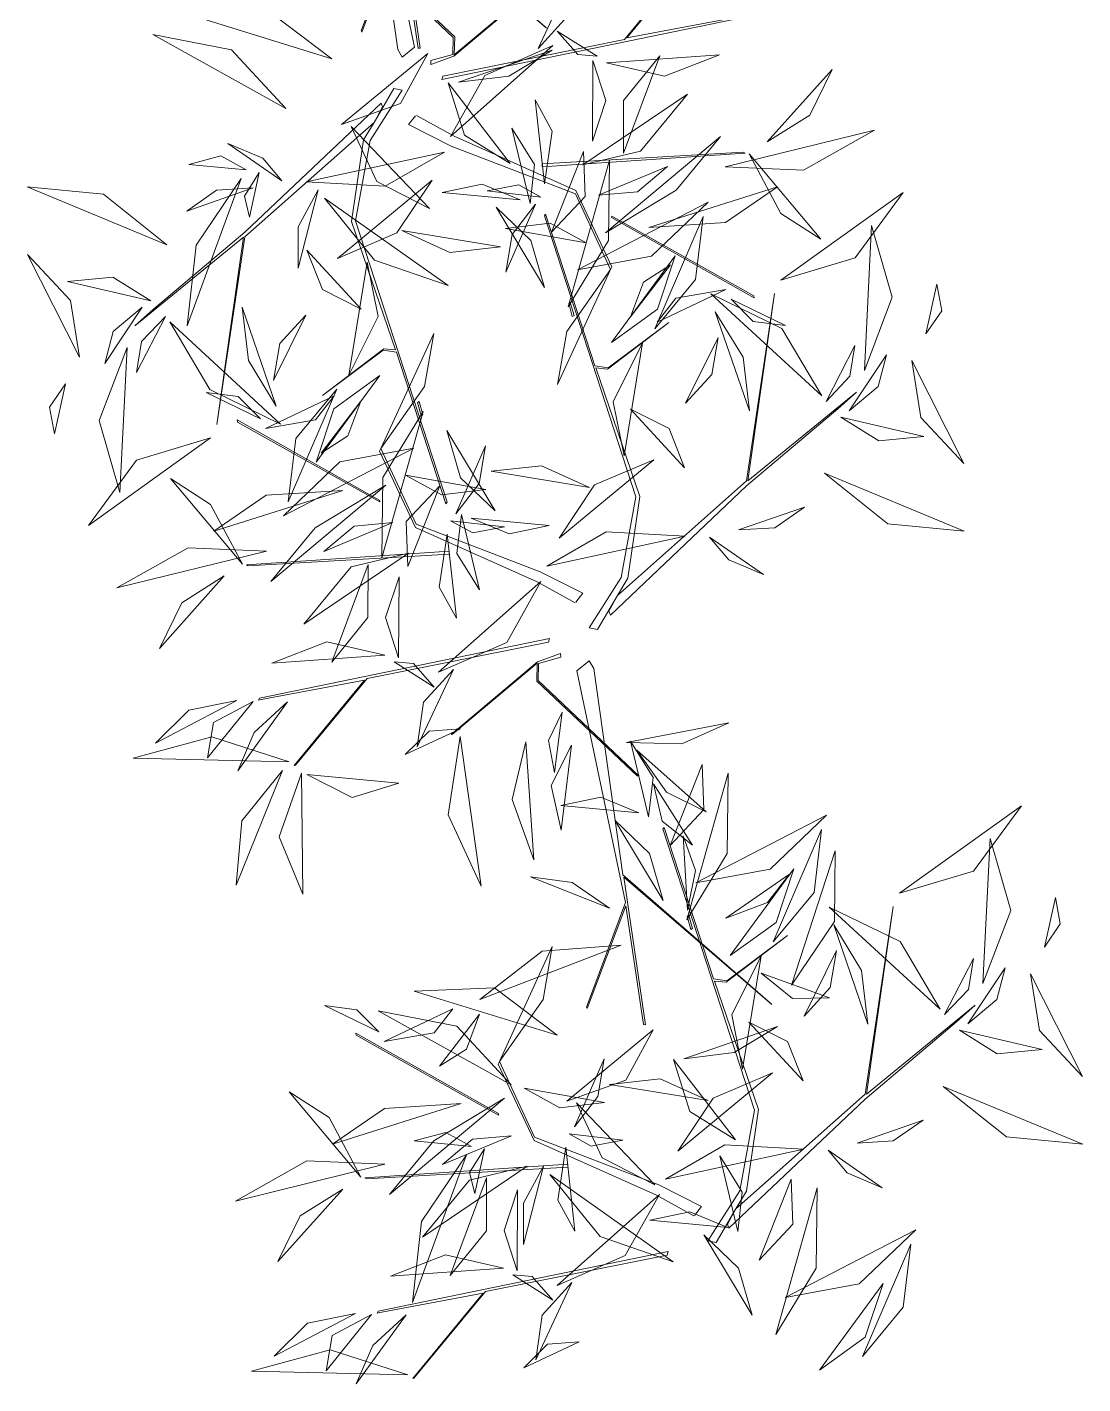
# Model space of a CAD drawing. Header units: centimetres. Extents: x 16433 to 114398, y -50094 to -12305.
# Drawn here: x 67358.5 to 67439.5, y -46305 to -46200.8 of the extents above; entities that cross this region are included whole.
import ezdxf

# ---------------------------------------------------------------- set-up
doc = ezdxf.new("R2010")
doc.units = ezdxf.units.CM
doc.header["$LTSCALE"] = 0.5
doc.layers.get('0').update_dxf_attribs({"linetype": 'CONTINUOUS'})
doc.layers.add('1-Façade Nord', color=7, linetype='CONTINUOUS')

# ---------------------------------------------------------------- blocks, each defined once
blk = doc.blocks.new('Groupe-90-1')
at = {"color": 253, "linetype": 'Continuous', "lineweight": 5, "true_color": 0xa0a0a4, "flags": 128}
for points in [[(16888.17, -47149.61), (16876.83, -47139.83), (16878.48, -47151.14), (16878.34, -47151.14), (16876.98, -47142.02), (16874.01, -47149.9), (16873.96, -47149.8), (16876.94, -47141.76), (16873.22, -47124), (16874.17, -47123.23), (16874.51, -47123.81), (16876.76, -47139.65), (16888.07, -47149.49)], [(16863.1, -47125.44), (16874.45, -47135.22), (16872.79, -47123.9), (16872.93, -47123.91), (16874.29, -47133.03), (16877.26, -47125.15), (16877.32, -47125.25), (16874.33, -47133.29), (16878.06, -47151.05), (16877.1, -47151.82), (16876.76, -47151.24), (16874.51, -47135.4), (16863.21, -47125.55)], [(16879.3, -47152.38), (16881.06, -47151.75), (16887.69, -47146.17), (16887.59, -47146.19), (16881.08, -47151.65), (16881.13, -47150.26), (16873.44, -47142.99), (16873.28, -47142.97), (16881.02, -47150.31), (16881, -47151.62), (16879.29, -47152.09)], [(16877.1, -47154.35), (16874.66, -47158.21), (16873.53, -47164.39), (16880.55, -47185.96), (16880.45, -47186.09), (16876.67, -47174.47), (16875.64, -47174.31), (16871, -47177.79), (16875.7, -47174.21), (16876.6, -47174.29), (16873.21, -47164.42), (16874.13, -47158.17), (16874.95, -47156.83), (16865.04, -47165.62), (16862.89, -47180.02), (16864.92, -47165.63), (16856.6, -47172.45), (16858.03, -47171.17), (16865.04, -47165.24), (16875.48, -47155.34), (16875.6, -47155.64), (16874.95, -47156.83), (16876.47, -47154.23)], [(16903.27, -47159.12), (16903.41, -47159.19), (16887.84, -47160.25), (16887.84, -47160.01)], [(16891.45, -47195.61), (16893.9, -47191.76), (16895.02, -47185.57), (16888.01, -47164), (16888.11, -47163.88), (16891.89, -47175.5), (16892.91, -47175.65), (16897.56, -47172.18), (16892.86, -47175.75), (16891.96, -47175.67), (16895.34, -47185.54), (16894.42, -47191.79), (16893.61, -47193.14), (16903.52, -47184.34), (16905.66, -47169.95), (16903.63, -47184.34), (16911.96, -47177.52), (16910.52, -47178.8), (16903.52, -47184.72), (16893.08, -47194.63), (16892.96, -47194.33), (16893.61, -47193.14), (16892.09, -47195.74)], [(16893.18, -47164.02), (16893.17, -47164.13), (16904.11, -47170.3), (16904.09, -47170.14)], [(16875.38, -47185.95), (16875.38, -47185.83), (16864.45, -47179.66), (16864.47, -47179.82)], [(16865.28, -47190.84), (16865.15, -47190.77), (16880.72, -47189.72), (16880.71, -47189.95)], [(16889.26, -47197.59), (16887.49, -47198.21), (16880.86, -47203.79), (16880.97, -47203.77), (16887.47, -47198.32), (16887.43, -47199.71), (16895.12, -47206.97), (16895.28, -47207), (16887.54, -47199.66), (16887.55, -47198.35), (16889.27, -47197.87)], [(16905.45, -47224.52), (16894.11, -47214.74), (16895.77, -47226.06), (16895.62, -47226.05), (16894.27, -47216.93), (16891.29, -47224.81), (16891.24, -47224.72), (16894.23, -47216.68), (16890.5, -47198.92), (16891.46, -47198.15), (16891.8, -47198.73), (16894.04, -47214.57), (16905.35, -47224.41)], [(16900.55, -47242.65), (16903, -47238.8), (16904.12, -47232.61), (16897.1, -47211.04), (16897.21, -47210.92), (16900.98, -47222.54), (16902.01, -47222.69), (16906.65, -47219.22), (16901.96, -47222.79), (16901.05, -47222.71), (16904.44, -47232.58), (16903.52, -47238.83), (16902.7, -47240.18), (16912.61, -47231.38), (16914.76, -47216.99), (16912.73, -47231.38), (16921.05, -47224.56), (16919.62, -47225.84), (16912.61, -47231.77), (16902.17, -47241.67), (16902.06, -47241.37), (16902.7, -47240.18), (16901.18, -47242.78)], [(16884.48, -47232.99), (16884.48, -47232.87), (16873.54, -47226.7), (16873.57, -47226.86)], [(16874.38, -47237.88), (16874.24, -47237.81), (16889.82, -47236.76), (16889.81, -47236.99)]]:
    blk.add_lwpolyline(points, close=True, dxfattribs=at)
for points in [[(16902.4, -47148.83), (16894.34, -47150.35), (16899.72, -47143.78), (16899.64, -47143.82), (16894.15, -47150.48), (16880.23, -47153.27), (16880.15, -47153.54), (16902.4, -47148.96), (16902.47, -47148.82), (16902.42, -47148.83)], [(16878.19, -47156.29), (16881.08, -47157.89), (16890.42, -47162.06), (16893.18, -47167.91), (16893.08, -47168.11), (16890.39, -47162.3), (16880.87, -47158.64), (16877.58, -47157), (16878.13, -47156.32)], [(16890.37, -47193.68), (16887.47, -47192.07), (16878.13, -47187.9), (16875.37, -47182.06), (16875.47, -47181.85), (16878.17, -47187.66), (16887.69, -47191.32), (16890.97, -47192.96), (16890.43, -47193.65)], [(16866.15, -47201.13), (16874.22, -47199.62), (16868.83, -47206.18), (16868.92, -47206.15), (16874.41, -47199.49), (16888.33, -47196.7), (16888.4, -47196.43), (16866.16, -47201), (16866.09, -47201.15), (16866.13, -47201.14)], [(16899.47, -47240.72), (16896.57, -47239.11), (16887.23, -47234.94), (16884.47, -47229.1), (16884.57, -47228.89), (16887.26, -47234.7), (16896.78, -47238.36), (16900.07, -47240), (16899.52, -47240.69)], [(16875.25, -47248.17), (16883.32, -47246.66), (16877.93, -47253.22), (16878.01, -47253.19), (16883.5, -47246.53), (16897.42, -47243.74), (16897.5, -47243.47), (16875.25, -47248.04), (16875.18, -47248.19), (16875.23, -47248.18)]]:
    blk.add_lwpolyline(points, dxfattribs=at)
at = {"color": 253, "linetype": 'Continuous', "lineweight": 5, "true_color": 0xa0a0a4}
for points in [[(16887.53, -47151.16, -124.24), (16889.82, -47148.66, -124.95), (16890.3, -47145.23, -125.54), (16890.3, -47145.23, -125.54), (16887.53, -47151.16, -124.24)], [(16871.7, -47151.95, -132.51), (16866.9, -47148.32, -132.78), (16860.75, -47148.56, -133.54), (16860.75, -47148.56, -133.54), (16871.7, -47151.95, -132.51)], [(16868.18, -47155.77, -132.06), (16864, -47151.27, -132.32), (16857.98, -47150.08, -131.6), (16857.98, -47150.08, -131.6), (16868.18, -47155.77, -132.06)], [(16889, -47149.82, -106.65), (16890.58, -47151.62, -105.23), (16892.07, -47151.75, -103.27), (16892.07, -47151.75, -103.27), (16889, -47149.82, -106.65)], [(16888.67, -47150.94, -107.34), (16883.44, -47153.24, -105.61), (16880.81, -47157.91, -103.38), (16880.81, -47157.91, -103.38), (16888.67, -47150.94, -107.34)], [(16888.67, -47150.94, -107.34), (16883.44, -47153.24, -105.61), (16880.81, -47157.91, -103.38), (16880.81, -47157.91, -103.38), (16888.67, -47150.94, -107.34)], [(16881.43, -47153.75, -120.26), (16885.28, -47153.28, -119.55), (16888.62, -47151.29, -120.29), (16888.62, -47151.29, -120.29), (16881.43, -47153.75, -120.26)], [(16872.45, -47157, -126.34), (16876.97, -47155.39, -124.14), (16879.08, -47151.54, -121.52), (16879.08, -47151.54, -121.52), (16872.45, -47157, -126.34)], [(16891.7, -47158.27, -137.42), (16892.73, -47155.14, -136.49), (16891.72, -47152.07, -135.4), (16891.72, -47152.07, -135.4), (16891.7, -47158.27, -137.42)], [(16892.78, -47152.27, -120.25), (16897.22, -47153.28, -120.19), (16901.44, -47151.64, -120.33), (16901.44, -47151.64, -120.33), (16892.78, -47152.27, -120.25)], [(16896.86, -47151.71, -113.92), (16894.09, -47155.14, -112.16), (16894.07, -47159.2, -109.96), (16894.07, -47159.2, -109.96), (16896.86, -47151.71, -113.92)], [(16905.11, -47158.33, -129.44), (16908.37, -47156.28, -130.07), (16910.08, -47152.76, -129.13), (16910.08, -47152.76, -129.13), (16905.11, -47158.33, -129.44)], [(16905.11, -47158.33, -129.44), (16908.37, -47156.28, -130.07), (16910.08, -47152.76, -129.13), (16910.08, -47152.76, -129.13), (16905.11, -47158.33, -129.44)], [(16880.62, -47153.8, -120.44), (16881.89, -47157.8, -118.4), (16885.38, -47159.98, -116.26), (16885.38, -47159.98, -116.26), (16880.62, -47153.8, -120.44)], [(16880.62, -47153.8, -120.44), (16881.89, -47157.8, -118.4), (16885.38, -47159.98, -116.26), (16885.38, -47159.98, -116.26), (16880.62, -47153.8, -120.44)], [(16888.01, -47161.53, -119.32), (16888.62, -47157.49, -117.25), (16887.3, -47155.1, -114.2), (16887.3, -47155.1, -114.2), (16888.01, -47161.53, -119.32)], [(16890.96, -47160.09, -139.95), (16895.38, -47159.03, -143.19), (16898.99, -47154.65, -145.16), (16898.99, -47154.65, -145.16), (16890.96, -47160.09, -139.95)], [(16873.19, -47157.14, -130.33), (16875.16, -47161.37, -131.61), (16879.21, -47163.43, -132.93), (16879.21, -47163.43, -132.93), (16873.19, -47157.14, -130.33)], [(16886.91, -47163.06, -110.24), (16887.25, -47160.06, -108.77), (16885.52, -47157.27, -107.71), (16885.52, -47157.27, -107.71), (16886.91, -47163.06, -110.24)], [(16901.87, -47160.24, -133.92), (16907.88, -47160.5, -135.35), (16913.34, -47157.42, -135.47), (16913.34, -47157.42, -135.47), (16901.87, -47160.24, -133.92)], [(16901.87, -47160.24, -133.92), (16907.88, -47160.5, -135.35), (16913.34, -47157.42, -135.47), (16913.34, -47157.42, -135.47), (16901.87, -47160.24, -133.92)], [(16867.87, -47161.3, -102.95), (16866.41, -47159.58, -101.42), (16863.72, -47158.44, -100.77), (16863.72, -47158.44, -100.77), (16867.87, -47161.3, -102.95)], [(16892.71, -47165.3, -126.06), (16898.12, -47162.03, -125.98), (16901.53, -47157.91, -123.57), (16901.53, -47157.91, -123.57), (16892.71, -47165.3, -126.06)], [(16865.13, -47160.48, -127.87), (16863.18, -47159.4, -126.42), (16860.75, -47160.06, -125.17), (16860.75, -47160.06, -125.17), (16865.13, -47160.48, -127.87)], [(16865.13, -47160.48, -127.87), (16863.18, -47159.4, -126.42), (16860.75, -47160.06, -125.17), (16860.75, -47160.06, -125.17), (16865.13, -47160.48, -127.87)], [(16869.75, -47161.39, -105.65), (16875.8, -47161.71, -104.88), (16880.35, -47159.1, -102.42), (16880.35, -47159.1, -102.42), (16869.75, -47161.39, -105.65)], [(16888.56, -47165.26, -116.53), (16891.15, -47162.51, -115.68), (16891.02, -47159.05, -114.04), (16891.02, -47159.05, -114.04), (16888.56, -47165.26, -116.53)], [(16888.56, -47165.26, -116.53), (16891.15, -47162.51, -115.68), (16891.02, -47159.05, -114.04), (16891.02, -47159.05, -114.04), (16888.56, -47165.26, -116.53)], [(16903.71, -47159.24, -128.53), (16906.15, -47163.81, -126.86), (16909.22, -47165.8, -123.69), (16909.22, -47165.8, -123.69), (16903.71, -47159.24, -128.53)], [(16866.13, -47160.67, -127.25), (16865, -47162.49, -125.92), (16865.4, -47164.09, -124.26), (16865.4, -47164.09, -124.26), (16866.13, -47160.67, -127.25)], [(16866.13, -47160.67, -127.25), (16865, -47162.49, -125.92), (16865.4, -47164.09, -124.26), (16865.4, -47164.09, -124.26), (16866.13, -47160.67, -127.25)], [(16889.83, -47170.97, -123.86), (16892.93, -47165.89, -122.64), (16893.01, -47159.73, -122.62), (16893.01, -47159.73, -122.62), (16889.83, -47170.97, -123.86)], [(16889.83, -47170.97, -123.86), (16892.93, -47165.89, -122.64), (16893.01, -47159.73, -122.62), (16893.01, -47159.73, -122.62), (16889.83, -47170.97, -123.86)], [(16892.17, -47162.42, -124.63), (16895.15, -47162.16, -123.97), (16897.46, -47160.21, -123.52), (16897.46, -47160.21, -123.52), (16892.17, -47162.42, -124.63)], [(16859.05, -47166.21, -134.19), (16854.19, -47162.34, -133.42), (16848.33, -47161.78, -131.75), (16848.33, -47161.78, -131.75), (16859.05, -47166.21, -134.19)], [(16864.75, -47161.12, -127.58), (16861.31, -47166.24, -126.64), (16860.6, -47172.45, -127.23), (16860.6, -47172.45, -127.23), (16864.75, -47161.12, -127.58)], [(16864.75, -47161.12, -127.58), (16861.31, -47166.24, -126.64), (16860.6, -47172.45, -127.23), (16860.6, -47172.45, -127.23), (16864.75, -47161.12, -127.58)], [(16872.14, -47167.26, -123.18), (16876.7, -47165.31, -122.95), (16879.4, -47161.25, -122.34), (16879.4, -47161.25, -122.34), (16872.14, -47167.26, -123.18)], [(16886.15, -47162.77, -110.08), (16883.23, -47161.56, -110.22), (16880.17, -47162.21, -110.44), (16880.17, -47162.21, -110.44), (16886.15, -47162.77, -110.08)], [(16886.15, -47162.77, -110.08), (16883.23, -47161.56, -110.22), (16880.17, -47162.21, -110.44), (16880.17, -47162.21, -110.44), (16886.15, -47162.77, -110.08)], [(16887.74, -47162.56, -121.41), (16886.04, -47161.63, -120.13), (16883.62, -47162.09, -119.45), (16883.62, -47162.09, -119.45), (16887.74, -47162.56, -121.41)], [(16896.02, -47164.9, -132.75), (16901.9, -47164.52, -131.38), (16905.9, -47161.77, -128.59), (16905.9, -47161.77, -128.59), (16896.02, -47164.9, -132.75)], [(16865.66, -47161.86, -103.23), (16862.87, -47162.03, -103.02), (16860.59, -47163.63, -103.21), (16860.59, -47163.63, -103.21), (16865.66, -47161.86, -103.23)], [(16865.66, -47161.86, -103.23), (16862.87, -47162.03, -103.02), (16860.59, -47163.63, -103.21), (16860.59, -47163.63, -103.21), (16865.66, -47161.86, -103.23)], [(16870.66, -47162, -122.77), (16869.13, -47164.83, -123.04), (16869.12, -47168.01, -122.54), (16869.12, -47168.01, -122.54), (16870.66, -47162, -122.77)], [(16871.15, -47162.65, -122.58), (16874.99, -47167.39, -122.49), (16880.62, -47169.33, -121.6), (16880.62, -47169.33, -121.6), (16871.15, -47162.65, -122.58)], [(16906.16, -47168.94, -129.04), (16911.84, -47167.23, -128.28), (16915.53, -47162.21, -128.65), (16915.53, -47162.21, -128.65), (16906.16, -47168.94, -129.04)], [(16888.02, -47169.49, -119.99), (16886.98, -47165.88, -120.22), (16884.32, -47163.33, -119.68), (16884.32, -47163.33, -119.68), (16888.02, -47169.49, -119.99)], [(16887.33, -47163.11, -121.27), (16885.53, -47165.43, -120.93), (16885.05, -47168.32, -121.29), (16885.05, -47168.32, -121.29), (16887.33, -47163.11, -121.27)], [(16890.55, -47168.13, -116.98), (16896.24, -47167.08, -115.54), (16900.57, -47162.95, -114.78), (16900.57, -47162.95, -114.78), (16890.55, -47168.13, -116.98)], [(16891.21, -47166.07, -119.86), (16888.45, -47164.57, -118.54), (16885.03, -47164.96, -117.81), (16885.03, -47164.96, -117.81), (16891.21, -47166.07, -119.86)], [(16896.48, -47172.67, -120.89), (16899.61, -47168.87, -121.41), (16900.19, -47164.04, -121.05), (16900.19, -47164.04, -121.05), (16896.48, -47172.67, -120.89)], [(16912.56, -47175.86, -137.01), (16914.69, -47170.25, -137.46), (16913.1, -47164.74, -139.27), (16913.1, -47164.74, -139.27), (16912.56, -47175.86, -137.01)], [(16877.08, -47165.13, -111.25), (16880.76, -47166.8, -111.19), (16884.64, -47166.37, -110.41), (16884.64, -47166.37, -110.41), (16877.08, -47165.13, -111.25)], [(16852.35, -47174.85, -127.72), (16851.65, -47170.5, -125.94), (16848.36, -47166.96, -124.88), (16848.36, -47166.96, -124.88), (16852.35, -47174.85, -127.72)], [(16852.35, -47174.85, -127.72), (16851.65, -47170.5, -125.94), (16848.36, -47166.96, -124.88), (16848.36, -47166.96, -124.88), (16852.35, -47174.85, -127.72)], [(16869.79, -47166.62, -110.82), (16870.98, -47169.65, -109.9), (16873.95, -47171.15, -108.98), (16873.95, -47171.15, -108.98), (16869.79, -47166.62, -110.82)], [(16873.01, -47176.23, -113.33), (16875.27, -47171.71, -111.48), (16874.43, -47167.54, -108.73), (16874.43, -47167.54, -108.73), (16873.01, -47176.23, -113.33)], [(16893.17, -47173.72, -124.3), (16896.7, -47171.17, -123.29), (16898.05, -47167.06, -122.3), (16898.05, -47167.06, -122.3), (16893.17, -47173.72, -124.3)], [(16893.17, -47173.72, -124.3), (16896.7, -47171.17, -123.29), (16898.05, -47167.06, -122.3), (16898.05, -47167.06, -122.3), (16893.17, -47173.72, -124.3)], [(16897.68, -47167.76, -131.07), (16895.62, -47169.08, -129.83), (16894.62, -47171.75, -129.26), (16894.62, -47171.75, -129.26), (16897.68, -47167.76, -131.07)], [(16857.81, -47170.51, -139.49), (16854.9, -47168.71, -139.47), (16851.44, -47169.04, -139.1), (16851.44, -47169.04, -139.1), (16857.81, -47170.51, -139.49)], [(16893.08, -47168.11, -118.34), (16889.74, -47172.88, -116.57), (16889.03, -47176.94, -113.05), (16889.03, -47176.94, -113.05), (16893.08, -47168.11, -118.34)], [(16901.93, -47169.65, -121.5), (16898.1, -47170.31, -120.07), (16896.67, -47172.16, -117.21), (16896.67, -47172.16, -117.21), (16901.93, -47169.65, -121.5)], [(16909.29, -47177.82, -137.38), (16906.22, -47172.63, -136.68), (16900.78, -47169.99, -136.25), (16900.78, -47169.99, -136.25), (16909.29, -47177.82, -137.38)], [(16917.28, -47173.06, -126.73), (16918.5, -47171.28, -125.42), (16918.12, -47169.25, -124.02), (16918.12, -47169.25, -124.02), (16917.28, -47173.06, -126.73)], [(16917.28, -47173.06, -126.73), (16918.5, -47171.28, -125.42), (16918.12, -47169.25, -124.02), (16918.12, -47169.25, -124.02), (16917.28, -47173.06, -126.73)], [(16857.15, -47171.01, -139.65), (16854.93, -47172.88, -140.1), (16854.3, -47175.32, -141.25), (16854.3, -47175.32, -141.25), (16857.15, -47171.01, -139.65)], [(16864.82, -47171, -117.76), (16865.31, -47175.11, -117.03), (16867.44, -47178.6, -117.83), (16867.44, -47178.6, -117.83), (16864.82, -47171, -117.76)], [(16890.15, -47171.71, -122.31), (16890.29, -47171.65, -122.32), (16890, -47170.64, -121.23), (16889.88, -47170.7, -121.21), (16890.15, -47171.71, -122.31)], [(16902.33, -47170.39, -126.96), (16904.04, -47172.1, -126.64), (16906.5, -47172.41, -126.66), (16906.5, -47172.41, -126.66), (16902.33, -47170.39, -126.96)], [(16858.94, -47171.71, -137.58), (16857.11, -47173.65, -136.95), (16856.73, -47176.02, -135.89), (16856.73, -47176.02, -135.89), (16858.94, -47171.71, -137.58)], [(16859.27, -47172.14, -137.38), (16862.34, -47177.33, -136.68), (16867.78, -47179.98, -136.25), (16867.78, -47179.98, -136.25), (16859.27, -47172.14, -137.38)], [(16869.71, -47171.61, -117.2), (16867.71, -47173.8, -117.06), (16867.22, -47176.64, -116.56), (16867.22, -47176.64, -116.56), (16869.71, -47171.61, -117.2)], [(16903.74, -47178.97, -117.76), (16903.25, -47174.85, -117.03), (16901.12, -47171.37, -117.83), (16901.12, -47171.37, -117.83), (16903.74, -47178.97, -117.76)], [(16875.47, -47181.85, -118.34), (16878.82, -47177.08, -116.57), (16879.53, -47173.03, -113.05), (16879.53, -47173.03, -113.05), (16875.47, -47181.85, -118.34)], [(16856, -47174.1, -137.01), (16853.87, -47179.71, -137.46), (16855.45, -47185.22, -139.27), (16855.45, -47185.22, -139.27), (16856, -47174.1, -137.01)], [(16895.55, -47173.73, -113.33), (16893.29, -47178.26, -111.48), (16894.12, -47182.42, -108.73), (16894.12, -47182.42, -108.73), (16895.55, -47173.73, -113.33)], [(16898.85, -47178.36, -117.2), (16900.85, -47176.17, -117.06), (16901.34, -47173.33, -116.56), (16901.34, -47173.33, -116.56), (16898.85, -47178.36, -117.2)], [(16909.62, -47178.25, -137.58), (16911.44, -47176.31, -136.95), (16911.83, -47173.94, -135.89), (16911.83, -47173.94, -135.89), (16909.62, -47178.25, -137.58)], [(16911.4, -47178.96, -139.65), (16913.62, -47177.09, -140.1), (16914.25, -47174.65, -141.25), (16914.25, -47174.65, -141.25), (16911.4, -47178.96, -139.65)], [(16916.21, -47175.11, -127.72), (16916.9, -47179.47, -125.94), (16920.19, -47183, -124.88), (16920.19, -47183, -124.88), (16916.21, -47175.11, -127.72)], [(16916.21, -47175.11, -127.72), (16916.9, -47179.47, -125.94), (16920.19, -47183, -124.88), (16920.19, -47183, -124.88), (16916.21, -47175.11, -127.72)], [(16875.38, -47176.24, -124.3), (16871.86, -47178.8, -123.29), (16870.51, -47182.9, -122.3), (16870.51, -47182.9, -122.3), (16875.38, -47176.24, -124.3)], [(16875.38, -47176.24, -124.3), (16871.86, -47178.8, -123.29), (16870.51, -47182.9, -122.3), (16870.51, -47182.9, -122.3), (16875.38, -47176.24, -124.3)], [(16851.28, -47176.9, -126.73), (16850.06, -47178.69, -125.42), (16850.43, -47180.72, -124.02), (16850.43, -47180.72, -124.02), (16851.28, -47176.9, -126.73)], [(16851.28, -47176.9, -126.73), (16850.06, -47178.69, -125.42), (16850.43, -47180.72, -124.02), (16850.43, -47180.72, -124.02), (16851.28, -47176.9, -126.73)], [(16872.08, -47177.3, -120.89), (16868.95, -47181.09, -121.41), (16868.37, -47185.93, -121.05), (16868.37, -47185.93, -121.05), (16872.08, -47177.3, -120.89)], [(16866.23, -47179.58, -126.96), (16864.52, -47177.87, -126.64), (16862.06, -47177.55, -126.66), (16862.06, -47177.55, -126.66), (16866.23, -47179.58, -126.96)], [(16866.62, -47180.32, -121.5), (16870.45, -47179.65, -120.07), (16871.88, -47177.81, -117.21), (16871.88, -47177.81, -117.21), (16866.62, -47180.32, -121.5)], [(16870.88, -47182.2, -131.07), (16872.93, -47180.89, -129.83), (16873.94, -47178.21, -129.26), (16873.94, -47178.21, -129.26), (16870.88, -47182.2, -131.07)], [(16878.41, -47178.25, -122.31), (16878.27, -47178.32, -122.32), (16878.55, -47179.32, -121.23), (16878.68, -47179.26, -121.21), (16878.41, -47178.25, -122.31)], [(16878.72, -47179, -123.86), (16875.62, -47184.08, -122.64), (16875.54, -47190.23, -122.62), (16875.54, -47190.23, -122.62), (16878.72, -47179, -123.86)], [(16878.72, -47179, -123.86), (16875.62, -47184.08, -122.64), (16875.54, -47190.23, -122.62), (16875.54, -47190.23, -122.62), (16878.72, -47179, -123.86)], [(16898.77, -47183.34, -110.82), (16897.58, -47180.32, -109.9), (16894.61, -47178.82, -108.98), (16894.61, -47178.82, -108.98), (16898.77, -47183.34, -110.82)], [(16910.75, -47179.45, -139.49), (16913.66, -47181.26, -139.47), (16917.11, -47180.93, -139.1), (16917.11, -47180.93, -139.1), (16910.75, -47179.45, -139.49)], [(16880.53, -47180.48, -119.99), (16881.58, -47184.09, -120.22), (16884.24, -47186.64, -119.68), (16884.24, -47186.64, -119.68), (16880.53, -47180.48, -119.99)], [(16862.4, -47181.03, -129.04), (16856.71, -47182.74, -128.28), (16853.03, -47187.75, -128.65), (16853.03, -47187.75, -128.65), (16862.4, -47181.03, -129.04)], [(16878.01, -47181.83, -116.98), (16872.32, -47182.88, -115.54), (16867.99, -47187.02, -114.78), (16867.99, -47187.02, -114.78), (16878.01, -47181.83, -116.98)], [(16881.23, -47186.85, -121.27), (16883.02, -47184.53, -120.93), (16883.5, -47181.65, -121.29), (16883.5, -47181.65, -121.29), (16881.23, -47186.85, -121.27)], [(16891.48, -47184.84, -111.25), (16887.79, -47183.17, -111.19), (16883.92, -47183.6, -110.41), (16883.92, -47183.6, -110.41), (16891.48, -47184.84, -111.25)], [(16896.42, -47182.71, -123.18), (16891.86, -47184.65, -122.95), (16889.15, -47188.72, -122.34), (16889.15, -47188.72, -122.34), (16896.42, -47182.71, -123.18)], [(16864.85, -47190.73, -128.53), (16862.41, -47186.15, -126.86), (16859.33, -47184.16, -123.69), (16859.33, -47184.16, -123.69), (16864.85, -47190.73, -128.53)], [(16875.85, -47184.66, -126.06), (16870.44, -47187.93, -125.98), (16867.02, -47192.06, -123.57), (16867.02, -47192.06, -123.57), (16875.85, -47184.66, -126.06)], [(16877.35, -47183.9, -119.86), (16880.11, -47185.4, -118.54), (16883.53, -47185, -117.81), (16883.53, -47185, -117.81), (16877.35, -47183.9, -119.86)], [(16909.51, -47183.75, -134.19), (16914.37, -47187.62, -133.42), (16920.22, -47188.19, -131.75), (16920.22, -47188.19, -131.75), (16909.51, -47183.75, -134.19)], [(16872.54, -47185.06, -132.75), (16866.66, -47185.44, -131.38), (16862.66, -47188.19, -128.59), (16862.66, -47188.19, -128.59), (16872.54, -47185.06, -132.75)], [(16880, -47184.71, -116.53), (16877.41, -47187.46, -115.68), (16877.54, -47190.91, -114.04), (16877.54, -47190.91, -114.04), (16880, -47184.71, -116.53)], [(16880, -47184.71, -116.53), (16877.41, -47187.46, -115.68), (16877.54, -47190.91, -114.04), (16877.54, -47190.91, -114.04), (16880, -47184.71, -116.53)], [(16902.9, -47188.1, -103.23), (16905.68, -47187.94, -103.02), (16907.96, -47186.34, -103.21), (16907.96, -47186.34, -103.21), (16902.9, -47188.1, -103.23)], [(16902.9, -47188.1, -103.23), (16905.68, -47187.94, -103.02), (16907.96, -47186.34, -103.21), (16907.96, -47186.34, -103.21), (16902.9, -47188.1, -103.23)], [(16876.39, -47187.54, -124.63), (16873.41, -47187.81, -123.97), (16871.09, -47189.75, -123.52), (16871.09, -47189.75, -123.52), (16876.39, -47187.54, -124.63)], [(16880.82, -47187.4, -121.41), (16882.52, -47188.33, -120.13), (16884.94, -47187.87, -119.45), (16884.94, -47187.87, -119.45), (16880.82, -47187.4, -121.41)], [(16881.65, -47186.91, -110.24), (16881.3, -47189.91, -108.77), (16883.03, -47192.7, -107.71), (16883.03, -47192.7, -107.71), (16881.65, -47186.91, -110.24)], [(16882.4, -47187.19, -110.08), (16885.32, -47188.4, -110.22), (16888.38, -47187.75, -110.44), (16888.38, -47187.75, -110.44), (16882.4, -47187.19, -110.08)], [(16882.4, -47187.19, -110.08), (16885.32, -47188.4, -110.22), (16888.38, -47187.75, -110.44), (16888.38, -47187.75, -110.44), (16882.4, -47187.19, -110.08)], [(16880.55, -47188.43, -119.32), (16879.94, -47192.48, -117.25), (16881.26, -47194.87, -114.2), (16881.26, -47194.87, -114.2), (16880.55, -47188.43, -119.32)], [(16898.81, -47188.57, -105.65), (16892.76, -47188.25, -104.88), (16888.21, -47190.87, -102.42), (16888.21, -47190.87, -102.42), (16898.81, -47188.57, -105.65)], [(16900.69, -47188.66, -102.95), (16902.15, -47190.39, -101.42), (16904.83, -47191.53, -100.77), (16904.83, -47191.53, -100.77), (16900.69, -47188.66, -102.95)], [(16866.69, -47189.72, -133.92), (16860.68, -47189.46, -135.35), (16855.22, -47192.55, -135.47), (16855.22, -47192.55, -135.47), (16866.69, -47189.72, -133.92)], [(16866.69, -47189.72, -133.92), (16860.68, -47189.46, -135.35), (16855.22, -47192.55, -135.47), (16855.22, -47192.55, -135.47), (16866.69, -47189.72, -133.92)], [(16877.59, -47189.88, -139.95), (16873.18, -47190.94, -143.19), (16869.57, -47195.32, -145.16), (16869.57, -47195.32, -145.16), (16877.59, -47189.88, -139.95)], [(16871.7, -47198.25, -113.92), (16874.47, -47194.82, -112.16), (16874.49, -47190.76, -109.96), (16874.49, -47190.76, -109.96), (16871.7, -47198.25, -113.92)], [(16863.45, -47191.63, -129.44), (16860.19, -47193.68, -130.07), (16858.48, -47197.2, -129.13), (16858.48, -47197.2, -129.13), (16863.45, -47191.63, -129.44)], [(16863.45, -47191.63, -129.44), (16860.19, -47193.68, -130.07), (16858.48, -47197.2, -129.13), (16858.48, -47197.2, -129.13), (16863.45, -47191.63, -129.44)], [(16876.86, -47191.69, -137.42), (16875.82, -47194.82, -136.49), (16876.83, -47197.9, -135.4), (16876.83, -47197.9, -135.4), (16876.86, -47191.69, -137.42)], [(16879.89, -47199.02, -107.34), (16885.12, -47196.73, -105.61), (16887.74, -47192.06, -103.38), (16887.74, -47192.06, -103.38), (16879.89, -47199.02, -107.34)], [(16879.89, -47199.02, -107.34), (16885.12, -47196.73, -105.61), (16887.74, -47192.06, -103.38), (16887.74, -47192.06, -103.38), (16879.89, -47199.02, -107.34)], [(16875.78, -47197.7, -120.25), (16871.33, -47196.69, -120.19), (16867.11, -47198.32, -120.33), (16867.11, -47198.32, -120.33), (16875.78, -47197.7, -120.25)], [(16879.55, -47200.15, -106.65), (16877.98, -47198.35, -105.23), (16876.49, -47198.21, -103.27), (16876.49, -47198.21, -103.27), (16879.55, -47200.15, -106.65)], [(16881.03, -47198.81, -124.24), (16878.73, -47201.31, -124.95), (16878.26, -47204.74, -125.54), (16878.26, -47204.74, -125.54), (16881.03, -47198.81, -124.24)], [(16864.42, -47201.19, -104.9), (16860.75, -47201.92, -105.27), (16858.19, -47204.46, -106.06), (16858.19, -47204.46, -106.06), (16864.42, -47201.19, -104.9)], [(16865.66, -47201.25, -104.75), (16862.63, -47202.88, -103.32), (16862.17, -47205.58, -101.06), (16862.17, -47205.58, -101.06), (16865.66, -47201.25, -104.75)], [(16868.3, -47201.29, -112.18), (16865.75, -47203.63, -112.43), (16864.49, -47206.58, -111.3), (16864.49, -47206.58, -111.3), (16868.3, -47201.29, -112.18)], [(16889.37, -47202.09, -118.21), (16888.33, -47204.26, -117.84), (16888.78, -47206.7, -117.97), (16888.78, -47206.7, -117.97), (16889.37, -47202.09, -118.21)], [(16881.59, -47203.36, -107.9), (16879.17, -47203.54, -107.2), (16877.34, -47205.34, -106.79), (16877.34, -47205.34, -106.79), (16881.59, -47203.36, -107.9)], [(16894.32, -47204.41, -110.27), (16898.55, -47204.52, -109.88), (16902.16, -47202.89, -110.96), (16902.16, -47202.89, -110.96), (16894.32, -47204.41, -110.27)], [(16868.44, -47205.89, -111.85), (16862.49, -47203.98, -112.57), (16856.46, -47205.6, -112.18), (16856.46, -47205.6, -112.18), (16868.44, -47205.89, -111.85)], [(16881.55, -47203.95, -107.71), (16880.63, -47209.95, -107.24), (16883.17, -47215.43, -106.74), (16883.17, -47215.43, -106.74), (16881.55, -47203.95, -107.71)], [(16886.58, -47204.36, -148.38), (16885.54, -47208.79, -146.81), (16887.19, -47213.42, -146.01), (16887.19, -47213.42, -146.01), (16886.58, -47204.36, -148.38)], [(16886.58, -47204.36, -148.38), (16885.54, -47208.79, -146.81), (16887.19, -47213.42, -146.01), (16887.19, -47213.42, -146.01), (16886.58, -47204.36, -148.38)], [(16896, -47210.1, -110.24), (16896.35, -47207.1, -108.77), (16894.62, -47204.31, -107.71), (16894.62, -47204.31, -107.71), (16896, -47210.1, -110.24)], [(16890.08, -47204.61, -111.69), (16888.53, -47207.71, -111.45), (16889.3, -47211.14, -111.08), (16889.3, -47211.14, -111.08), (16890.08, -47204.61, -111.69)], [(16895.1, -47205, -106.13), (16897.38, -47208.22, -106.14), (16900.42, -47209.72, -104.42), (16900.42, -47209.72, -104.42), (16895.1, -47205, -106.13)], [(16867.91, -47206.55, -111.84), (16864.81, -47210.42, -112.05), (16864.37, -47215.35, -112.2), (16864.37, -47215.35, -112.2), (16867.91, -47206.55, -111.84)], [(16897.66, -47212.3, -116.53), (16900.24, -47209.55, -115.68), (16900.11, -47206.09, -114.04), (16900.11, -47206.09, -114.04), (16897.66, -47212.3, -116.53)], [(16897.66, -47212.3, -116.53), (16900.24, -47209.55, -115.68), (16900.11, -47206.09, -114.04), (16900.11, -47206.09, -114.04), (16897.66, -47212.3, -116.53)], [(16869.38, -47206.77, -109.35), (16867.66, -47211.64, -106.85), (16869.47, -47216.05, -103.98), (16869.47, -47216.05, -103.98), (16869.38, -47206.77, -109.35)], [(16869.8, -47206.87, -109.19), (16873.27, -47208.62, -108.67), (16876.85, -47207.54, -107.42), (16876.85, -47207.54, -107.42), (16869.8, -47206.87, -109.19)], [(16896.38, -47207.57, -96.79), (16897.06, -47210.45, -96.74), (16899.38, -47212.29, -96.57), (16899.38, -47212.29, -96.57), (16896.38, -47207.57, -96.79)], [(16898.93, -47218.01, -123.86), (16902.03, -47212.93, -122.64), (16902.11, -47206.77, -122.62), (16902.11, -47206.77, -122.62), (16898.93, -47218.01, -123.86)], [(16898.93, -47218.01, -123.86), (16902.03, -47212.93, -122.64), (16902.11, -47206.77, -122.62), (16902.11, -47206.77, -122.62), (16898.93, -47218.01, -123.86)], [(16895.25, -47209.81, -110.08), (16892.33, -47208.6, -110.22), (16889.27, -47209.25, -110.44), (16889.27, -47209.25, -110.44), (16895.25, -47209.81, -110.08)], [(16895.25, -47209.81, -110.08), (16892.33, -47208.6, -110.22), (16889.27, -47209.25, -110.44), (16889.27, -47209.25, -110.44), (16895.25, -47209.81, -110.08)], [(16915.25, -47215.98, -129.04), (16920.94, -47214.27, -128.28), (16924.62, -47209.26, -128.65), (16924.62, -47209.26, -128.65), (16915.25, -47215.98, -129.04)], [(16897.12, -47216.53, -119.99), (16896.07, -47212.92, -120.22), (16893.41, -47210.37, -119.68), (16893.41, -47210.37, -119.68), (16897.12, -47216.53, -119.99)], [(16899.64, -47215.17, -116.98), (16905.33, -47214.13, -115.54), (16909.66, -47209.99, -114.78), (16909.66, -47209.99, -114.78), (16899.64, -47215.17, -116.98)], [(16898.99, -47217.28, -133.93), (16899.61, -47214.22, -133.56), (16898.66, -47211.57, -132.53), (16898.66, -47211.57, -132.53), (16898.99, -47217.28, -133.93)], [(16898.99, -47217.28, -133.93), (16899.61, -47214.22, -133.56), (16898.66, -47211.57, -132.53), (16898.66, -47211.57, -132.53), (16898.99, -47217.28, -133.93)], [(16905.57, -47219.71, -120.89), (16908.7, -47215.91, -121.41), (16909.28, -47211.08, -121.05), (16909.28, -47211.08, -121.05), (16905.57, -47219.71, -120.89)], [(16906.97, -47223.03, -124.35), (16910.28, -47218.15, -123.17), (16910.31, -47212.71, -121.19), (16910.31, -47212.71, -121.19), (16906.97, -47223.03, -124.35)], [(16921.65, -47222.9, -137.01), (16923.79, -47217.29, -137.46), (16922.2, -47211.78, -139.27), (16922.2, -47211.78, -139.27), (16921.65, -47222.9, -137.01)], [(16893.02, -47217.12, -137.28), (16890.15, -47215.16, -137.49), (16886.95, -47214.72, -136.39), (16886.95, -47214.72, -136.39), (16893.02, -47217.12, -137.28)], [(16901.93, -47217.89, -126.5), (16905.12, -47216.68, -125.99), (16906.82, -47214.52, -124.32), (16906.82, -47214.52, -124.32), (16901.93, -47217.89, -126.5)], [(16902.27, -47220.76, -124.3), (16905.79, -47218.21, -123.29), (16907.15, -47214.1, -122.3), (16907.15, -47214.1, -122.3), (16902.27, -47220.76, -124.3)], [(16902.27, -47220.76, -124.3), (16905.79, -47218.21, -123.29), (16907.15, -47214.1, -122.3), (16907.15, -47214.1, -122.3), (16902.27, -47220.76, -124.3)], [(16926.38, -47220.1, -126.73), (16927.59, -47218.32, -125.42), (16927.22, -47216.29, -124.02), (16927.22, -47216.29, -124.02), (16926.38, -47220.1, -126.73)], [(16926.38, -47220.1, -126.73), (16927.59, -47218.32, -125.42), (16927.22, -47216.29, -124.02), (16927.22, -47216.29, -124.02), (16926.38, -47220.1, -126.73)], [(16899.25, -47218.75, -122.31), (16899.38, -47218.69, -122.32), (16899.1, -47217.68, -121.23), (16898.97, -47217.74, -121.21), (16899.25, -47218.75, -122.31)], [(16918.38, -47224.86, -137.38), (16915.31, -47219.67, -136.68), (16909.87, -47217.03, -136.25), (16909.87, -47217.03, -136.25), (16918.38, -47224.86, -137.38)], [(16912.83, -47226.01, -117.76), (16912.35, -47221.9, -117.03), (16910.21, -47218.41, -117.83), (16910.21, -47218.41, -117.83), (16912.83, -47226.01, -117.76)], [(16893.9, -47219.97, -135.22), (16887.84, -47220.43, -134.82), (16883.06, -47224.14, -134.4), (16883.06, -47224.14, -134.4), (16893.9, -47219.97, -135.22)], [(16884.57, -47228.89, -118.34), (16887.91, -47224.12, -116.57), (16888.62, -47220.07, -113.05), (16888.62, -47220.07, -113.05), (16884.57, -47228.89, -118.34)], [(16904.64, -47220.77, -113.33), (16902.38, -47225.3, -111.48), (16903.22, -47229.46, -108.73), (16903.22, -47229.46, -108.73), (16904.64, -47220.77, -113.33)], [(16907.94, -47225.4, -117.2), (16909.94, -47223.21, -117.06), (16910.43, -47220.37, -116.56), (16910.43, -47220.37, -116.56), (16907.94, -47225.4, -117.2)], [(16918.71, -47225.29, -137.58), (16920.54, -47223.35, -136.95), (16920.93, -47220.98, -135.89), (16920.93, -47220.98, -135.89), (16918.71, -47225.29, -137.58)], [(16904.65, -47222.11, -129.13), (16907.04, -47224.04, -127.85), (16909.88, -47224, -126.27), (16909.88, -47224, -126.27), (16904.65, -47222.11, -129.13)], [(16920.5, -47226, -139.65), (16922.72, -47224.13, -140.1), (16923.35, -47221.69, -141.25), (16923.35, -47221.69, -141.25), (16920.5, -47226, -139.65)], [(16925.3, -47222.15, -127.72), (16926, -47226.51, -125.94), (16929.29, -47230.04, -124.88), (16929.29, -47230.04, -124.88), (16925.3, -47222.15, -127.72)], [(16925.3, -47222.15, -127.72), (16926, -47226.51, -125.94), (16929.29, -47230.04, -124.88), (16929.29, -47230.04, -124.88), (16925.3, -47222.15, -127.72)], [(16888.98, -47226.86, -132.51), (16884.18, -47223.23, -132.78), (16878.03, -47223.48, -133.54), (16878.03, -47223.48, -133.54), (16888.98, -47226.86, -132.51)], [(16875.32, -47226.62, -126.96), (16873.62, -47224.91, -126.64), (16871.15, -47224.59, -126.66), (16871.15, -47224.59, -126.66), (16875.32, -47226.62, -126.96)], [(16885.47, -47230.68, -132.06), (16881.29, -47226.18, -132.32), (16875.26, -47225, -131.6), (16875.26, -47225, -131.6), (16885.47, -47230.68, -132.06)], [(16875.72, -47227.36, -121.5), (16879.55, -47226.69, -120.07), (16880.98, -47224.85, -117.21), (16880.98, -47224.85, -117.21), (16875.72, -47227.36, -121.5)], [(16879.97, -47229.24, -131.07), (16882.03, -47227.93, -129.83), (16883.03, -47225.25, -129.26), (16883.03, -47225.25, -129.26), (16879.97, -47229.24, -131.07)], [(16898.72, -47228.67, -120.26), (16902.56, -47228.19, -119.55), (16905.9, -47226.2, -120.29), (16905.9, -47226.2, -120.29), (16898.72, -47228.67, -120.26)], [(16907.86, -47230.38, -110.82), (16906.67, -47227.36, -109.9), (16903.7, -47225.86, -108.98), (16903.7, -47225.86, -108.98), (16907.86, -47230.38, -110.82)], [(16889.74, -47231.92, -126.34), (16894.26, -47230.31, -124.14), (16896.36, -47226.46, -121.52), (16896.36, -47226.46, -121.52), (16889.74, -47231.92, -126.34)], [(16919.85, -47226.49, -139.49), (16922.75, -47228.3, -139.47), (16926.21, -47227.97, -139.1), (16926.21, -47227.97, -139.1), (16919.85, -47226.49, -139.49)], [(16890.32, -47233.9, -121.27), (16892.12, -47231.57, -120.93), (16892.6, -47228.69, -121.29), (16892.6, -47228.69, -121.29), (16890.32, -47233.9, -121.27)], [(16897.91, -47228.72, -120.44), (16899.17, -47232.72, -118.4), (16902.67, -47234.9, -116.26), (16902.67, -47234.9, -116.26), (16897.91, -47228.72, -120.44)], [(16897.91, -47228.72, -120.44), (16899.17, -47232.72, -118.4), (16902.67, -47234.9, -116.26), (16902.67, -47234.9, -116.26), (16897.91, -47228.72, -120.44)], [(16900.57, -47231.88, -111.25), (16896.89, -47230.21, -111.19), (16893.01, -47230.64, -110.41), (16893.01, -47230.64, -110.41), (16900.57, -47231.88, -111.25)], [(16905.51, -47229.75, -123.18), (16900.95, -47231.69, -122.95), (16898.25, -47235.76, -122.34), (16898.25, -47235.76, -122.34), (16905.51, -47229.75, -123.18)], [(16873.94, -47237.77, -128.53), (16871.51, -47233.19, -126.86), (16868.43, -47231.2, -123.69), (16868.43, -47231.2, -123.69), (16873.94, -47237.77, -128.53)], [(16886.45, -47230.94, -119.86), (16889.2, -47232.44, -118.54), (16892.63, -47232.04, -117.81), (16892.63, -47232.04, -117.81), (16886.45, -47230.94, -119.86)], [(16918.6, -47230.79, -134.19), (16923.46, -47234.66, -133.42), (16929.32, -47235.23, -131.75), (16929.32, -47235.23, -131.75), (16918.6, -47230.79, -134.19)], [(16881.64, -47232.1, -132.75), (16875.75, -47232.48, -131.38), (16871.76, -47235.23, -128.59), (16871.76, -47235.23, -128.59), (16881.64, -47232.1, -132.75)], [(16884.94, -47231.7, -126.06), (16879.53, -47234.97, -125.98), (16876.12, -47239.1, -123.57), (16876.12, -47239.1, -123.57), (16884.94, -47231.7, -126.06)], [(16890.47, -47232.06, -130.33), (16892.44, -47236.28, -131.61), (16896.49, -47238.35, -132.93), (16896.49, -47238.35, -132.93), (16890.47, -47232.06, -130.33)], [(16912, -47235.14, -103.23), (16914.78, -47234.98, -103.02), (16917.06, -47233.38, -103.21), (16917.06, -47233.38, -103.21), (16912, -47235.14, -103.23)], [(16912, -47235.14, -103.23), (16914.78, -47234.98, -103.02), (16917.06, -47233.38, -103.21), (16917.06, -47233.38, -103.21), (16912, -47235.14, -103.23)], [(16882.42, -47235.4, -127.87), (16880.46, -47234.32, -126.42), (16878.03, -47234.98, -125.17), (16878.03, -47234.98, -125.17), (16882.42, -47235.4, -127.87)], [(16882.42, -47235.4, -127.87), (16880.46, -47234.32, -126.42), (16878.03, -47234.98, -125.17), (16878.03, -47234.98, -125.17), (16882.42, -47235.4, -127.87)], [(16885.48, -47234.58, -124.63), (16882.5, -47234.85, -123.97), (16880.19, -47236.79, -123.52), (16880.19, -47236.79, -123.52), (16885.48, -47234.58, -124.63)], [(16889.91, -47234.44, -121.41), (16891.61, -47235.37, -120.13), (16894.04, -47234.91, -119.45), (16894.04, -47234.91, -119.45), (16889.91, -47234.44, -121.41)], [(16883.41, -47235.59, -127.25), (16882.28, -47237.4, -125.92), (16882.68, -47239.01, -124.26), (16882.68, -47239.01, -124.26), (16883.41, -47235.59, -127.25)], [(16883.41, -47235.59, -127.25), (16882.28, -47237.4, -125.92), (16882.68, -47239.01, -124.26), (16882.68, -47239.01, -124.26), (16883.41, -47235.59, -127.25)], [(16889.65, -47235.47, -119.32), (16889.04, -47239.52, -117.25), (16890.35, -47241.91, -114.2), (16890.35, -47241.91, -114.2), (16889.65, -47235.47, -119.32)], [(16907.91, -47235.62, -105.65), (16901.85, -47235.29, -104.88), (16897.31, -47237.91, -102.42), (16897.31, -47237.91, -102.42), (16907.91, -47235.62, -105.65)], [(16909.78, -47235.7, -102.95), (16911.24, -47237.43, -101.42), (16913.93, -47238.57, -100.77), (16913.93, -47238.57, -100.77), (16909.78, -47235.7, -102.95)], [(16875.78, -47236.76, -133.92), (16869.78, -47236.5, -135.35), (16864.31, -47239.59, -135.47), (16864.31, -47239.59, -135.47), (16875.78, -47236.76, -133.92)], [(16875.78, -47236.76, -133.92), (16869.78, -47236.5, -135.35), (16864.31, -47239.59, -135.47), (16864.31, -47239.59, -135.47), (16875.78, -47236.76, -133.92)], [(16882.03, -47236.04, -127.58), (16878.59, -47241.16, -126.64), (16877.89, -47247.37, -127.23), (16877.89, -47247.37, -127.23), (16882.03, -47236.04, -127.58)], [(16882.03, -47236.04, -127.58), (16878.59, -47241.16, -126.64), (16877.89, -47247.37, -127.23), (16877.89, -47247.37, -127.23), (16882.03, -47236.04, -127.58)], [(16902.84, -47241.92, -110.24), (16903.19, -47238.92, -108.77), (16901.46, -47236.13, -107.71), (16901.46, -47236.13, -107.71), (16902.84, -47241.92, -110.24)], [(16886.69, -47236.92, -139.95), (16882.28, -47237.98, -143.19), (16878.66, -47242.36, -145.16), (16878.66, -47242.36, -145.16), (16886.69, -47236.92, -139.95)], [(16887.95, -47236.91, -122.77), (16886.41, -47239.75, -123.04), (16886.41, -47242.93, -122.54), (16886.41, -47242.93, -122.54), (16887.95, -47236.91, -122.77)], [(16888.44, -47237.56, -122.58), (16892.28, -47242.31, -122.49), (16897.9, -47244.25, -121.6), (16897.9, -47244.25, -121.6), (16888.44, -47237.56, -122.58)], [(16872.55, -47238.67, -129.44), (16869.29, -47240.73, -130.07), (16867.57, -47244.24, -129.13), (16867.57, -47244.24, -129.13), (16872.55, -47238.67, -129.44)], [(16872.55, -47238.67, -129.44), (16869.29, -47240.73, -130.07), (16867.57, -47244.24, -129.13), (16867.57, -47244.24, -129.13), (16872.55, -47238.67, -129.44)], [(16880.79, -47245.3, -113.92), (16883.56, -47241.87, -112.16), (16883.58, -47237.8, -109.96), (16883.58, -47237.8, -109.96), (16880.79, -47245.3, -113.92)], [(16885.95, -47238.73, -137.42), (16884.92, -47241.86, -136.49), (16885.93, -47244.94, -135.4), (16885.93, -47244.94, -135.4), (16885.95, -47238.73, -137.42)], [(16904.5, -47244.12, -116.53), (16907.08, -47241.37, -115.68), (16906.95, -47237.92, -114.04), (16906.95, -47237.92, -114.04), (16904.5, -47244.12, -116.53)], [(16904.5, -47244.12, -116.53), (16907.08, -47241.37, -115.68), (16906.95, -47237.92, -114.04), (16906.95, -47237.92, -114.04), (16904.5, -47244.12, -116.53)], [(16905.77, -47249.83, -123.86), (16908.87, -47244.75, -122.64), (16908.95, -47238.59, -122.62), (16908.95, -47238.59, -122.62), (16905.77, -47249.83, -123.86)], [(16905.77, -47249.83, -123.86), (16908.87, -47244.75, -122.64), (16908.95, -47238.59, -122.62), (16908.95, -47238.59, -122.62), (16905.77, -47249.83, -123.86)], [(16888.98, -47246.06, -107.34), (16894.21, -47243.77, -105.61), (16896.84, -47239.1, -103.38), (16896.84, -47239.1, -103.38), (16888.98, -47246.06, -107.34)], [(16888.98, -47246.06, -107.34), (16894.21, -47243.77, -105.61), (16896.84, -47239.1, -103.38), (16896.84, -47239.1, -103.38), (16888.98, -47246.06, -107.34)], [(16902.09, -47241.63, -110.08), (16899.17, -47240.43, -110.22), (16896.11, -47241.07, -110.44), (16896.11, -47241.07, -110.44), (16902.09, -47241.63, -110.08)], [(16902.09, -47241.63, -110.08), (16899.17, -47240.43, -110.22), (16896.11, -47241.07, -110.44), (16896.11, -47241.07, -110.44), (16902.09, -47241.63, -110.08)], [(16906.48, -47246.99, -116.98), (16912.17, -47245.95, -115.54), (16916.5, -47241.81, -114.78), (16916.5, -47241.81, -114.78), (16906.48, -47246.99, -116.98)], [(16903.96, -47248.35, -119.99), (16902.91, -47244.74, -120.22), (16900.25, -47242.19, -119.68), (16900.25, -47242.19, -119.68), (16903.96, -47248.35, -119.99)], [(16912.41, -47251.53, -120.89), (16915.54, -47247.73, -121.41), (16916.12, -47242.9, -121.05), (16916.12, -47242.9, -121.05), (16912.41, -47251.53, -120.89)], [(16884.88, -47244.74, -120.25), (16880.43, -47243.73, -120.19), (16876.21, -47245.36, -120.33), (16876.21, -47245.36, -120.33), (16884.88, -47244.74, -120.25)], [(16888.65, -47247.19, -106.65), (16887.07, -47245.39, -105.23), (16885.58, -47245.25, -103.27), (16885.58, -47245.25, -103.27), (16888.65, -47247.19, -106.65)], [(16890.13, -47245.85, -124.24), (16887.83, -47248.35, -124.95), (16887.36, -47251.78, -125.54), (16887.36, -47251.78, -125.54), (16890.13, -47245.85, -124.24)], [(16909.11, -47252.58, -124.3), (16912.63, -47250.03, -123.29), (16913.99, -47245.92, -122.3), (16913.99, -47245.92, -122.3), (16909.11, -47252.58, -124.3)], [(16909.11, -47252.58, -124.3), (16912.63, -47250.03, -123.29), (16913.99, -47245.92, -122.3), (16913.99, -47245.92, -122.3), (16909.11, -47252.58, -124.3)], [(16873.51, -47248.23, -104.9), (16869.85, -47248.97, -105.27), (16867.29, -47251.5, -106.06), (16867.29, -47251.5, -106.06), (16873.51, -47248.23, -104.9)], [(16874.75, -47248.29, -104.75), (16871.72, -47249.92, -103.32), (16871.27, -47252.62, -101.06), (16871.27, -47252.62, -101.06), (16874.75, -47248.29, -104.75)], [(16877.4, -47248.33, -112.18), (16874.85, -47250.67, -112.43), (16873.58, -47253.62, -111.3), (16873.58, -47253.62, -111.3), (16877.4, -47248.33, -112.18)], [(16877.54, -47252.93, -111.85), (16871.59, -47251.02, -112.57), (16865.55, -47252.64, -112.18), (16865.55, -47252.64, -112.18), (16877.54, -47252.93, -111.85)], [(16890.69, -47250.4, -107.9), (16888.26, -47250.58, -107.2), (16886.43, -47252.38, -106.79), (16886.43, -47252.38, -106.79), (16890.69, -47250.4, -107.9)]]:
    blk.add_polyline3d(points, dxfattribs=at)

msp = doc.modelspace()

# ---------------------------------------------------------------- block references
at = {"layer": '1-Façade Nord', "color": 7}
msp.add_blockref('Groupe-90-1', (50510.158, 948.669), dxfattribs=at)

doc.saveas('drawing.dxf')
